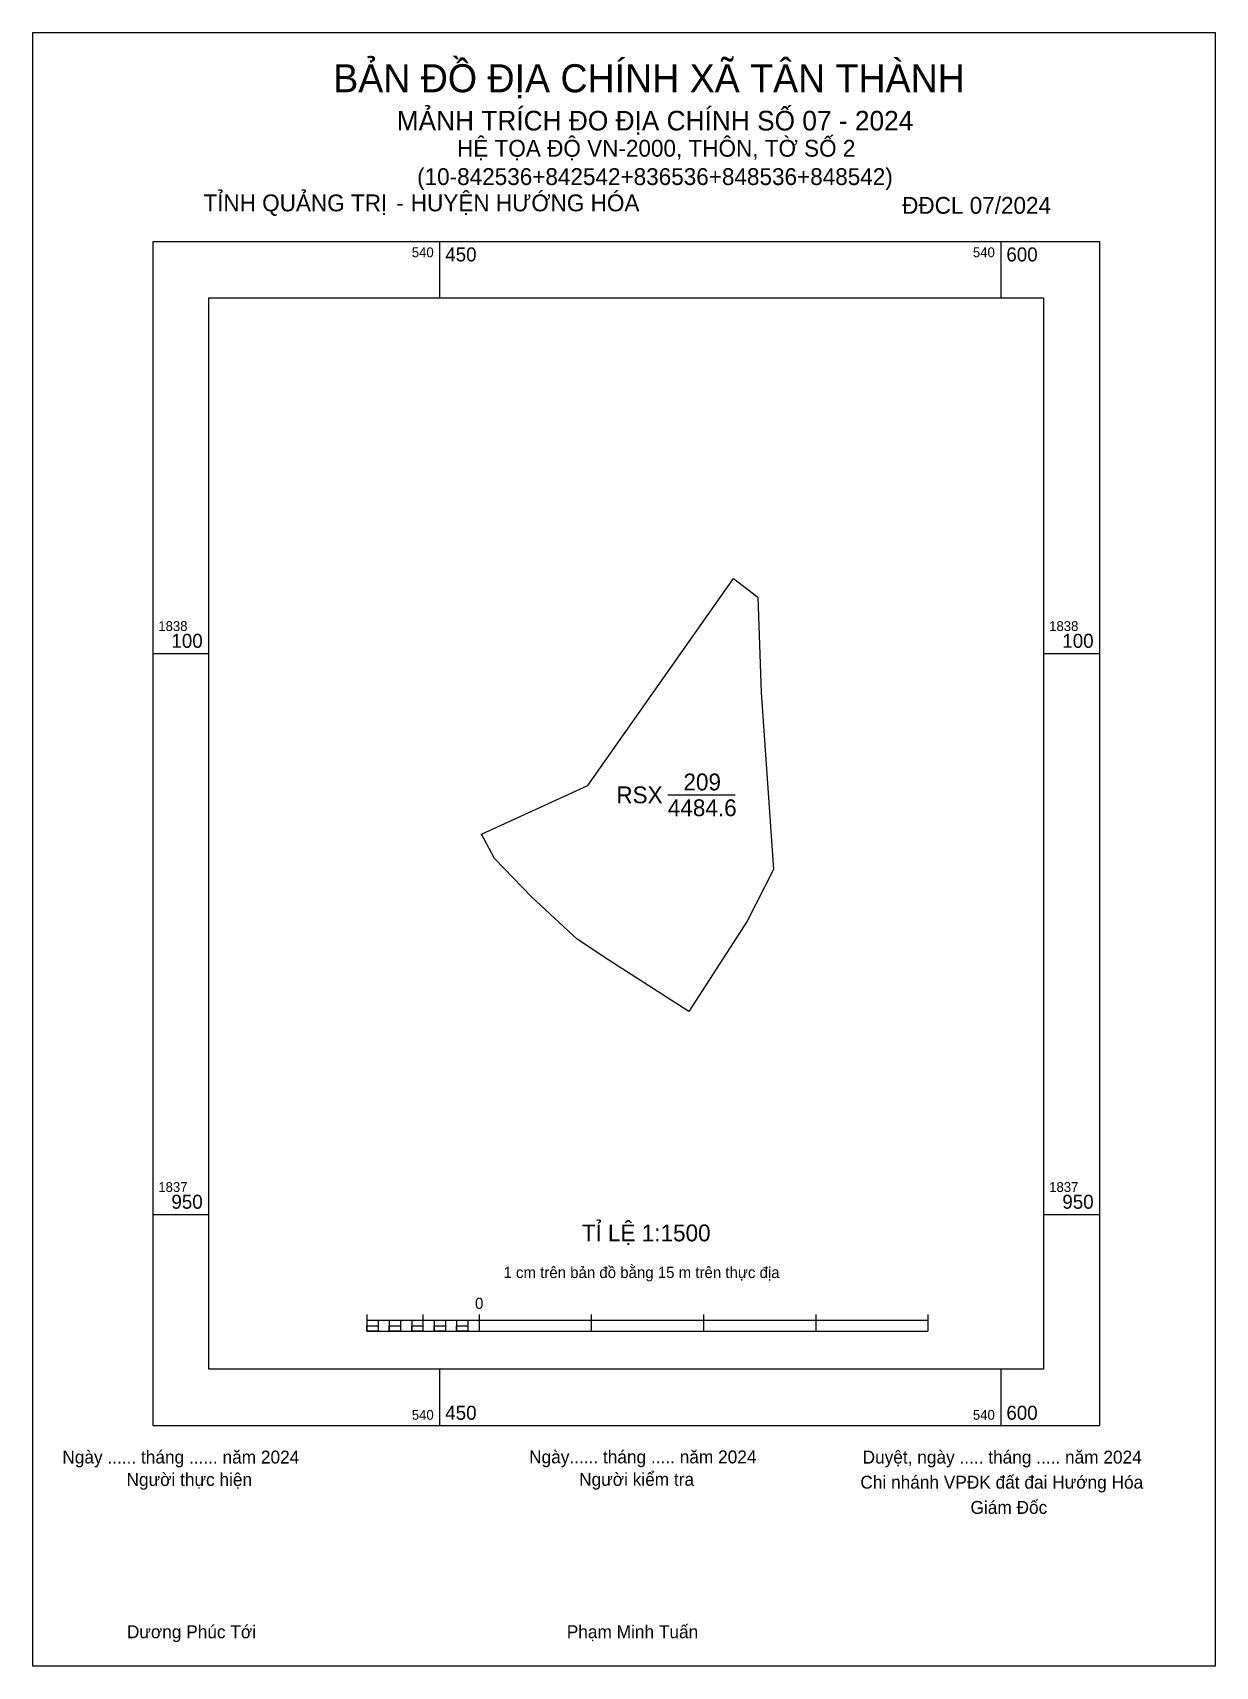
# Model space of a CAD drawing. Extents: x 540341 to 540657, y 1837829 to 1838266.
import ezdxf

# ---------------------------------------------------------------- set-up
doc = ezdxf.new("R2010")
doc.units = 0
for name, color, linetype in [('Level 1', 7, 'Continuous'), ('Level 10', 7, 'Continuous'), ('Level 13', 7, 'Continuous'), ('Level 2', 7, 'Continuous'), ('Level 6', 7, 'Continuous'), ('Level 62', 7, 'Continuous'), ('Level 63', 7, 'Continuous'), ('Level 9', 7, 'Continuous')]:
    doc.layers.add(name, color=color, linetype=linetype)

msp = doc.modelspace()

# ---------------------------------------------------------------- linework, layer by layer
at = {"layer": 'Level 1'}
for p, q in [((540341.22, 1838266), (540341.22, 1838266)), ((540657.36, 1837829.15), (540657.36, 1837829.15))]:
    msp.add_line(p, q, dxfattribs=at)
at = {"layer": 'Level 10'}
msp.add_lwpolyline([(540486.81, 1838023.56), (540474.56, 1838034.88), (540464.68, 1838045.19), (540461.15, 1838051.71), (540489.58, 1838064.67), (540528.59, 1838120.08), (540535.06, 1838115.06), (540535.95, 1838089.56), (540539.23, 1838042.26), (540532.19, 1838028.39), (540516.62, 1838004.29), (540495.22, 1838018.02)], close=True, dxfattribs=at)
at = {"layer": 'Level 2'}
msp.add_lwpolyline([(540341.21, 1838266), (540657.35, 1838266), (540657.35, 1837829.15), (540341.21, 1837829.15)], close=True, dxfattribs=at)
at = {"layer": 'Level 62'}
msp.add_lwpolyline([(540388.29, 1838195.08), (540611.45, 1838195.08), (540611.45, 1837908.58), (540388.29, 1837908.58)], close=True, dxfattribs=at)
at = {"layer": 'Level 63'}
for p, q in [((540341.21, 1838258.5), (540341.21, 1838266)), ((540341.21, 1838266), (540348.71, 1838266)), ((540341.21, 1838258.5), (540341.21, 1838266)), ((540341.21, 1838266), (540348.71, 1838266)), ((540649.85, 1838266), (540657.35, 1838266)), ((540649.85, 1838266), (540657.35, 1838266)), ((540657.35, 1838266), (540657.35, 1838258.5)), ((540657.35, 1838266), (540657.35, 1838258.5)), ((540341.21, 1838258.5), (540341.21, 1838258.5)), ((540341.21, 1838258.5), (540341.21, 1838258.5)), ((540450, 1838210.08), (540450, 1838195.08)), ((540600, 1838210.08), (540600, 1838195.08)), ((540373.29, 1838100), (540388.29, 1838100)), ((540611.45, 1838100), (540626.45, 1838100)), ((540373.29, 1837950), (540388.29, 1837950)), ((540611.45, 1837950), (540626.45, 1837950)), ((540430.53, 1837923.23), (540430.53, 1837918.73)), ((540445.53, 1837923.23), (540445.53, 1837918.73)), ((540460.53, 1837923.23), (540460.53, 1837918.73)), ((540490.53, 1837923.23), (540490.53, 1837918.73)), ((540520.53, 1837923.23), (540520.53, 1837918.73)), ((540550.53, 1837923.23), (540550.53, 1837918.73)), ((540580.53, 1837923.23), (540580.53, 1837918.73)), ((540430.53, 1837921.73), (540580.53, 1837921.73)), ((540430.53, 1837918.73), (540580.53, 1837918.73)), ((540433.53, 1837921.73), (540433.53, 1837918.73)), ((540436.53, 1837921.73), (540436.53, 1837918.73)), ((540439.53, 1837921.73), (540439.53, 1837918.73)), ((540442.53, 1837921.73), (540442.53, 1837918.73)), ((540445.53, 1837921.73), (540445.53, 1837918.73)), ((540448.53, 1837921.73), (540448.53, 1837918.73)), ((540451.53, 1837921.73), (540451.53, 1837918.73)), ((540454.53, 1837921.73), (540454.53, 1837918.73)), ((540457.53, 1837921.73), (540457.53, 1837918.73)), ((540460.53, 1837921.73), (540460.53, 1837918.73)), ((540450, 1837908.58), (540450, 1837893.58)), ((540600, 1837908.58), (540600, 1837893.58)), ((540341.21, 1837829.15), (540341.21, 1837836.65)), ((540341.21, 1837829.15), (540341.21, 1837836.65)), ((540657.35, 1837836.65), (540657.35, 1837829.15)), ((540657.35, 1837836.65), (540657.35, 1837829.15)), ((540348.71, 1837829.15), (540341.21, 1837829.15)), ((540348.71, 1837829.15), (540341.21, 1837829.15)), ((540657.35, 1837829.15), (540649.85, 1837829.15)), ((540657.35, 1837829.15), (540649.85, 1837829.15))]:
    msp.add_line(p, q, dxfattribs=at)
for points in [[(540373.29, 1838210.08), (540373.29, 1837893.58), (540626.45, 1837893.58), (540626.45, 1838210.08)], [(540430.53, 1837920.23), (540433.53, 1837920.23), (540433.53, 1837918.73), (540430.53, 1837918.73)], [(540430.53, 1837920.23), (540433.53, 1837920.23), (540433.53, 1837918.73), (540430.53, 1837918.73)], [(540436.53, 1837920.23), (540439.53, 1837920.23), (540439.53, 1837918.73), (540436.53, 1837918.73)], [(540442.53, 1837920.23), (540445.53, 1837920.23), (540445.53, 1837918.73), (540442.53, 1837918.73)], [(540448.53, 1837920.23), (540451.53, 1837920.23), (540451.53, 1837918.73), (540448.53, 1837918.73)], [(540454.53, 1837920.23), (540457.53, 1837920.23), (540457.53, 1837918.73), (540454.53, 1837918.73)]]:
    msp.add_lwpolyline(points, close=True, dxfattribs=at)
at = {"layer": 'Level 9'}
msp.add_line((540510.99, 1838062.18), (540529.04, 1838062.18), dxfattribs=at)

# ---------------------------------------------------------------- texts
at = {"layer": 'Level 13'}
for s, p in [('209', (540515.17, 1838063.38)), ('RSX', (540497.24, 1838059.93)), ('4484.6', (540511, 1838056.48))]:
    msp.add_text(s, height=4.5, dxfattribs=at).set_placement(p)
at = {"layer": 'Level 6'}
for s, p in [('HỆ TỌA ÐỘ VN-2000, THÔN, TỜ SỐ 2', (540454.66, 1838232.84)), ('(10-842536+842542+836536+848536+848542)', (540443.98, 1838225.26)), ('TỈ LỆ 1:1500', (540487.98, 1837942.79))]:
    msp.add_text(s, height=4.5, dxfattribs=at).set_placement(p)
at = {"layer": 'Level 63'}
for s, height, p in [('BẢN ĐỒ ĐỊA CHÍNH XÃ TÂN THÀNH', 7.5, (540421.56, 1838250.06)), ('MẢNH TRÍCH ĐO ĐỊA CHÍNH SỐ 07 - 2024', 5.25, (540438.53, 1838239.84)), ('TỈNH QUẢNG TRỊ', 4.5, (540386.85, 1838218.23)), (' HUYỆN HƯỚNG HÓA', 4.5, (540440.62, 1838218.23)), ('-', 4.5, (540438.4, 1838218.23)), ('ĐĐCL 07/2024', 4.5, (540573.64, 1838217.57)), ('540', 2.625, (540442.56, 1838205.95)), ('450', 3.75, (540451.5, 1838204.83)), ('540', 2.625, (540592.56, 1838205.95)), ('600', 3.75, (540601.5, 1838204.83)), ('1838', 2.625, (540374.79, 1838106)), ('1838', 2.625, (540612.95, 1838106)), ('100', 3.75, (540378.3, 1838101.5)), ('100', 3.75, (540616.46, 1838101.5)), ('1837', 2.625, (540374.79, 1837956)), ('1837', 2.625, (540612.95, 1837956)), ('950', 3.75, (540378.3, 1837951.5)), ('950', 3.75, (540616.46, 1837951.5)), ('1 cm trên bản đồ bằng 15 m trên thực địa', 3, (540467.06, 1837932.98)), ('0', 3, (540459.46, 1837924.73)), ('540', 2.625, (540442.56, 1837895.08)), ('450', 3.75, (540451.5, 1837895.08)), ('540', 2.625, (540592.56, 1837895.08)), ('600', 3.75, (540601.5, 1837895.08)), ('Ngày ...... tháng ...... năm 2024', 3.45, (540349.14, 1837883.38)), ('Ngày...... tháng ..... năm 2024', 3.45, (540473.92, 1837883.42)), ('Duyệt, ngày ..... tháng ..... năm 2024', 3.45, (540563.07, 1837883.37)), ('Người thực hiện', 3.45, (540366.3, 1837877.38)), ('Người kiểm tra', 3.45, (540487.29, 1837877.42)), ('Chi nhánh VPĐK đất đai Hướng Hóa', 3.45, (540562.47, 1837876.66)), ('Giám Đốc', 3.45, (540591.92, 1837869.92)), ('Dương Phúc Tới', 3.45, (540366.4, 1837836.66)), ('Phạm Minh Tuấn', 3.45, (540483.99, 1837836.66))]:
    msp.add_text(s, height=height, dxfattribs=at).set_placement(p)

doc.saveas('drawing.dxf')
